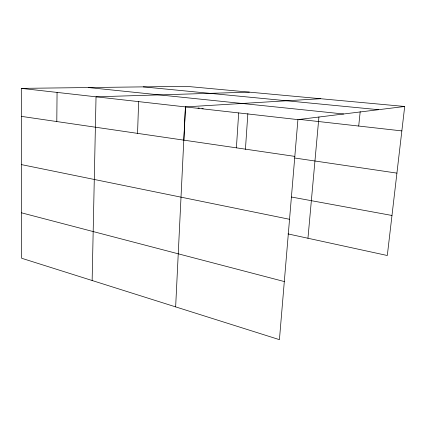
<?xml version="1.0" encoding="UTF-8"?>
<svg xmlns="http://www.w3.org/2000/svg" width="426" height="426" viewBox="0 0 426 426"><rect width="100%" height="100%" fill="white"/><g stroke="black" fill="none" stroke-linecap="round" stroke-linejoin="round"><path stroke-width="0.64" d="M56.802 121.554L57.068 92.415M92.138 280.516L96.036 96.814L249.332 92.144M137.55 133.37L138.642 101.622M175.645 306.885L185.427 106.905L320.581 98.715M183.851 140.292L185.502 106.553M236.393 147.838L238.682 112.922M245.419 149.388L247.868 113.572M404.7 106.479L297.918 119.61L279.429 339.655L21.614 258.247L21.3 88.374L186.492 86.345L404.7 106.479L387.309 255.509L287.949 233.901M307.955 238.251L318.93 116.964M358.708 126.048L360.194 111.633M143.253 86.872L378.538 109.695M88.411 87.548L343.601 113.992M197.994 107.959L199.309 108.108M201.94 108.401L203.25 108.55M298.983 119.328L401.851 130.904M21.3 88.374L297.918 119.61M21.353 116.367L294.829 156.39M294.701 158.009L396.925 173.121M291.421 197.02L391.979 215.476M21.438 164.606L289.542 219.294M21.529 212.824L284.312 281.554"/></g></svg>
